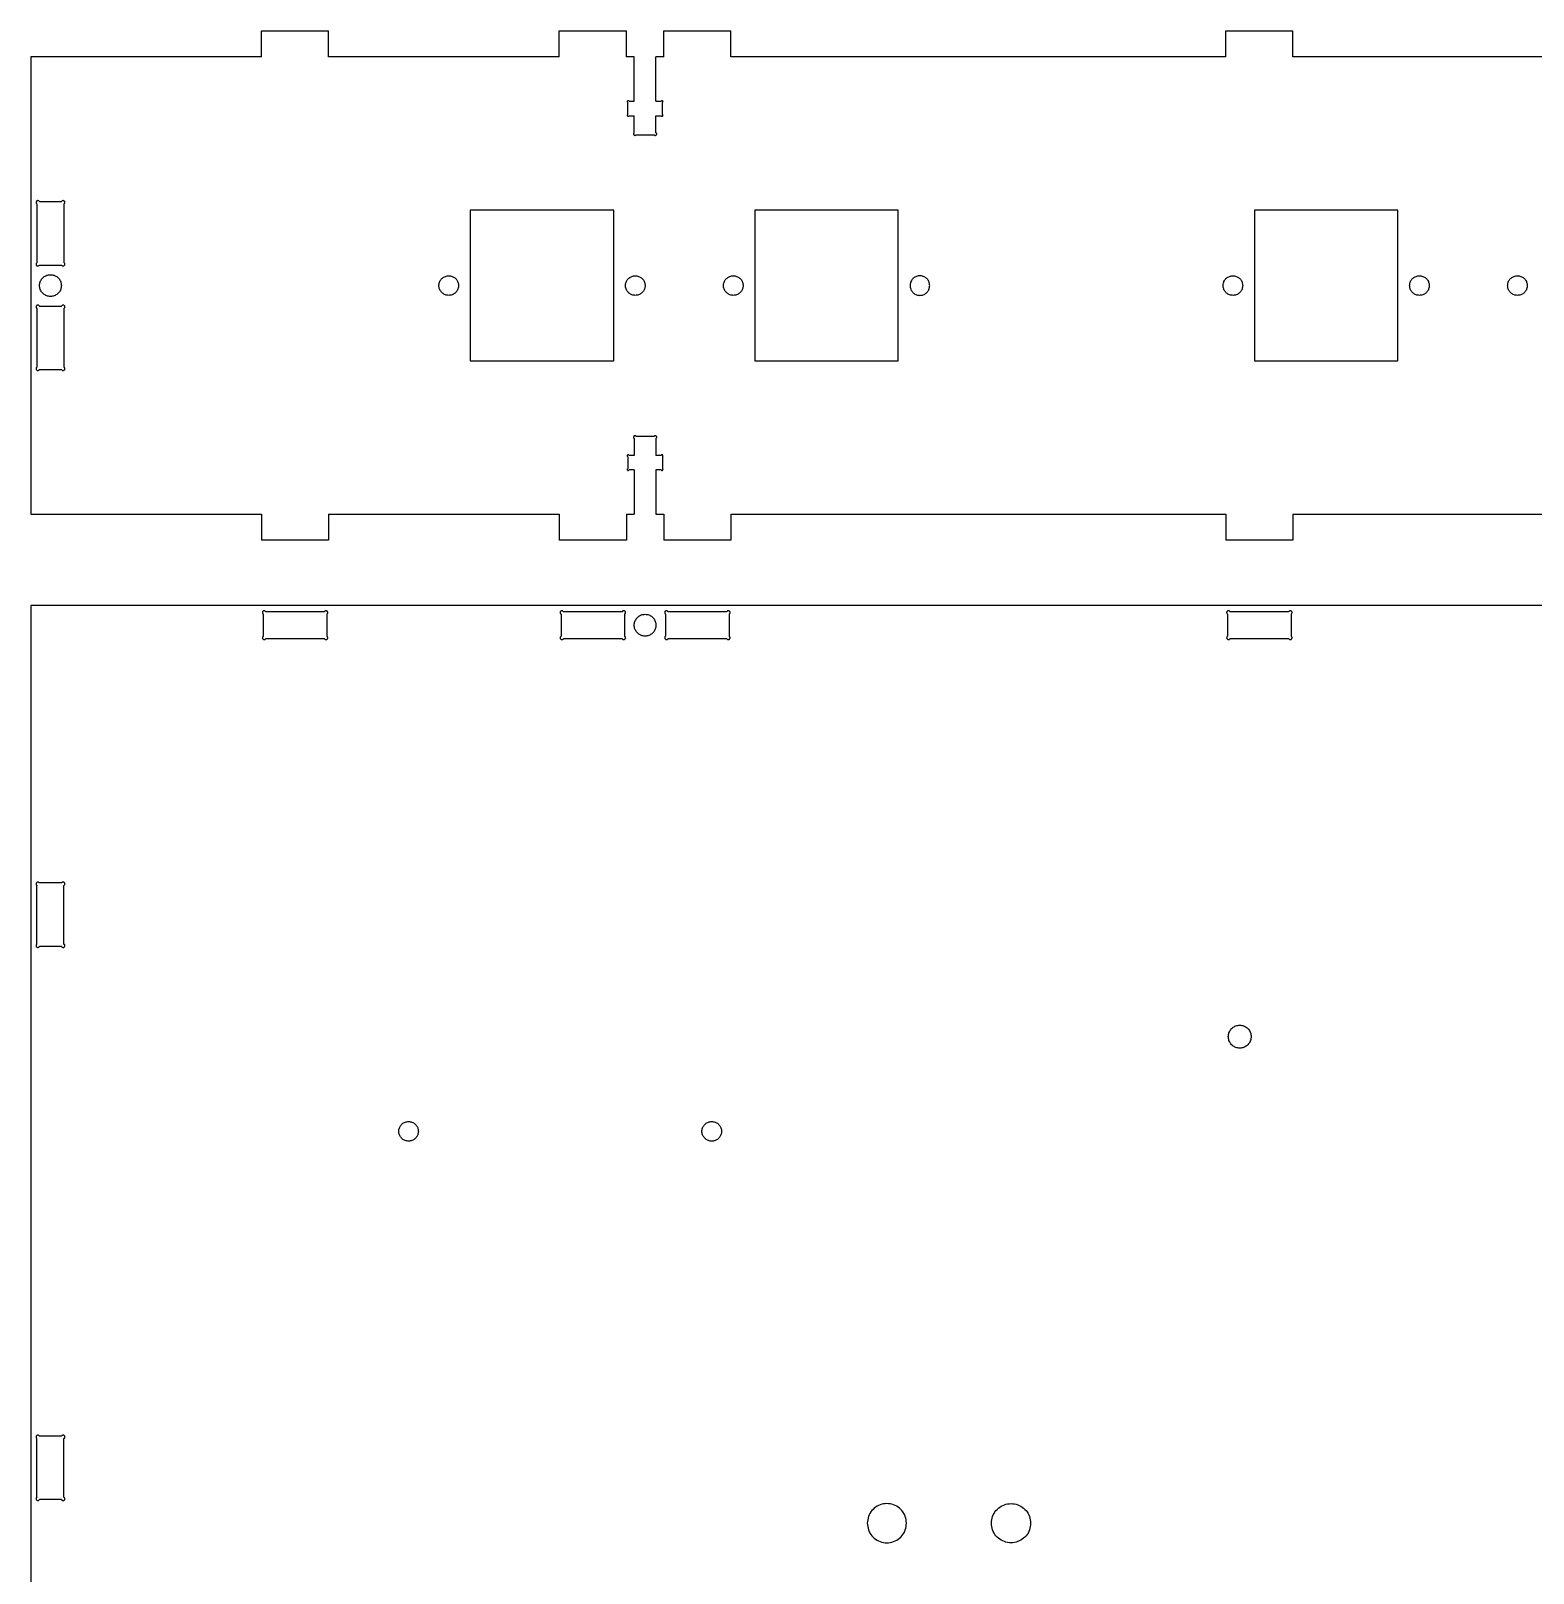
# Model space of a CAD drawing. Extents: x 0 to 1890, y 0 to 1229.
# Drawn here: x 0 to 229.9, y 226.9 to 463 of the extents above; entities that cross this region are included whole.
import ezdxf

# ---------------------------------------------------------------- set-up
doc = ezdxf.new("R2010")
doc.units = 0
doc.layers.get('0').update_dxf_attribs({"linetype": 'CONTINUOUS'})

msp = doc.modelspace()

# ---------------------------------------------------------------- linework, layer by layer
at = {"color": 7}
for points in [[(35.299966, 462.999869), (45.566661, 462.999869)], [(35.299966, 458.99987), (35.299966, 462.999869)], [(80.866627, 458.99987), (45.566661, 458.99987), (45.566661, 462.999869)], [(80.866627, 458.99987), (80.866627, 462.999869)], [(80.866627, 462.999869), (91.133325, 462.999869)], [(91.133325, 458.99987), (91.133325, 462.999869)], [(96.866622, 462.999869), (107.13332, 462.999869)], [(96.866622, 458.99987), (96.866622, 462.999869)], [(182.866598, 458.99987), (107.13332, 458.99987), (107.13332, 462.999869)], [(182.866598, 462.999869), (193.133296, 462.999869)], [(182.866598, 458.99987), (182.866598, 462.999869)], [(268.866571, 458.99987), (193.133296, 458.99987), (193.133296, 462.999869)], [(0, 458.99987), (0, 388.999892)], [(35.299966, 458.99987), (0, 458.99987)], [(92.333324, 458.99987), (91.133325, 458.99987)], [(92.333324, 452.233172), (92.333324, 458.99987)], [(96.866622, 458.99987), (95.666623, 458.99987)], [(95.666623, 452.233172), (95.666623, 458.99987)], [(91.333323, 450.203257), (91.333323, 452.029789)], [(91.536706, 452.233172), (92.333324, 452.233172)], [(95.666623, 452.233172), (96.463241, 452.233172)], [(96.666623, 450.203257), (96.666623, 452.029789)], [(91.536706, 449.999875), (92.333324, 449.999875)], [(92.333324, 447.403432), (92.333324, 449.999875)], [(95.666623, 449.999875), (96.463241, 449.999875)], [(95.666623, 447.403432), (95.666623, 449.999875)], [(92.636883, 447.099875), (95.363064, 447.099875)], [(0.93335, 436.490116), (0.93335, 427.509641)], [(1.309763, 436.866528), (4.690236, 436.866528)], [(5.066648, 436.490116), (5.066648, 427.509641)], [(67.249982, 435.544879), (67.249982, 412.454883)], [(89.199975, 435.544879), (67.249982, 435.544879)], [(89.199975, 412.454883), (89.199975, 435.544879)], [(110.799968, 435.544879), (110.799968, 412.454883)], [(132.749962, 435.544879), (110.799968, 435.544879)], [(132.749962, 412.454883), (132.749962, 435.544879)], [(187.249949, 435.544879), (187.249949, 412.454883)], [(209.19994, 435.544879), (187.249949, 435.544879)], [(209.19994, 412.454883), (209.19994, 435.544879)], [(1.309763, 427.133229), (4.690236, 427.133229)], [(0.93335, 420.490118), (0.93335, 411.509646)], [(1.309763, 420.866533), (4.690236, 420.866533)], [(5.066648, 420.490118), (5.066648, 411.509646)], [(1.309763, 411.133234), (4.690236, 411.133234)], [(67.249982, 412.454883), (89.199975, 412.454883)], [(110.799968, 412.454883), (132.749962, 412.454883)], [(187.249949, 412.454883), (209.19994, 412.454883)], [(92.333324, 400.59633), (92.333324, 397.999887)], [(95.363064, 400.899887), (92.636883, 400.899887)], [(95.666623, 400.59633), (95.666623, 397.999887)], [(91.333323, 397.796505), (91.333323, 395.969973)], [(92.333324, 397.999887), (91.536706, 397.999887)], [(96.463241, 397.999887), (95.666623, 397.999887)], [(96.666623, 397.796505), (96.666623, 395.969973)], [(92.333324, 395.76659), (91.536706, 395.76659)], [(92.333324, 395.76659), (92.333324, 388.999892)], [(96.463241, 395.76659), (95.666623, 395.76659), (95.666623, 388.999892), (96.866622, 388.999892), (96.866622, 384.999893)], [(0, 388.999892), (35.299966, 388.999892), (35.299966, 384.999893)], [(45.566661, 388.999892), (45.566661, 384.999893)], [(45.566661, 388.999892), (80.866627, 388.999892), (80.866627, 384.999893)], [(91.133325, 388.999892), (91.133325, 384.999893), (80.866627, 384.999893)], [(91.133325, 388.999892), (92.333324, 388.999892)], [(107.13332, 388.999892), (107.13332, 384.999893)], [(107.13332, 388.999892), (182.866598, 388.999892), (182.866598, 384.999893)], [(193.133296, 388.999892), (193.133296, 384.999893)], [(193.133296, 388.999892), (268.866571, 388.999892), (268.866571, 384.999893)], [(45.566661, 384.999893), (35.299966, 384.999893)], [(107.13332, 384.999893), (96.866622, 384.999893)], [(193.133296, 384.999893), (182.866598, 384.999893)], [(939.999735, 374.999895), (0, 374.999895)], [(0, 374.999895), (0, -0.000004), (939.999735, -0.000004)], [(35.566665, 373.690131), (35.566665, 370.309659)], [(44.923549, 374.066546), (35.943077, 374.066546)], [(45.299961, 373.690131), (45.299961, 370.309659)], [(81.133327, 373.690131), (81.133327, 370.309659)], [(90.49021, 374.066546), (81.509739, 374.066546)], [(90.866625, 373.690131), (90.866625, 370.309659)], [(97.133322, 373.690131), (97.133322, 370.309659)], [(106.490208, 374.066546), (97.509737, 374.066546)], [(106.86662, 373.690131), (106.86662, 370.309659)], [(183.133298, 373.690131), (183.133298, 370.309659)], [(192.490184, 374.066546), (183.509712, 374.066546)], [(192.866596, 373.690131), (192.866596, 370.309659)], [(44.923549, 369.933247), (35.943077, 369.933247)], [(90.49021, 369.933247), (81.509739, 369.933247)], [(106.490208, 369.933247), (97.509737, 369.933247)], [(192.490184, 369.933247), (183.509712, 369.933247)], [(0.93335, 323.16801), (0.93335, 332.148482)], [(4.690236, 332.524894), (1.309763, 332.524894)], [(5.066648, 323.16801), (5.066648, 332.148482)], [(4.690236, 322.791597), (1.309763, 322.791597)], [(0.93335, 238.48471), (0.93335, 247.465181)], [(4.690236, 247.841593), (1.309763, 247.841593)], [(5.066648, 238.48471), (5.066648, 247.465181)], [(4.690236, 238.108295), (1.309763, 238.108295)]]:
    msp.add_lwpolyline(points, dxfattribs=at)
for points in [[(4.666649, 423.999881)], [(65.449982, 423.999881)], [(93.999973, 423.999881)], [(108.999968, 423.999881)], [(137.549962, 423.999881)], [(185.449949, 423.999881)], [(213.999941, 423.999881)], [(228.999935, 423.999881)], [(95.666623, 371.999896)], [(186.749947, 308.999913)], [(59.299982, 294.499917)], [(105.69997, 294.499917)], [(133.999962, 234.499935)], [(152.999958, 234.499935)]]:
    msp.add_lwpolyline(points, close=True, dxfattribs=at)
for points, knots in [([(91.407767, 452.307617), (91.385953, 452.304808), (91.342796, 452.29925), (91.290084, 452.257199), (91.259198, 452.198538), (91.256616, 452.132293), (91.281241, 452.069521), (91.315837, 452.043129), (91.333323, 452.029789)], [0, 0, 0, 0, 0.06492, 0.12844, 0.19336, 0.25828, 0.3218, 0.38672, 0.38672, 0.38672, 0.38672]), ([(91.536706, 452.233172), (91.526461, 452.247288), (91.506118, 452.27532), (91.459562, 452.302199), (91.425114, 452.305803), (91.407767, 452.307617)], [0, 0, 0, 0, 0.051956, 0.103169, 0.155126, 0.155126, 0.155126, 0.155126]), ([(96.59218, 452.307617), (96.574832, 452.305803), (96.540385, 452.302199), (96.493829, 452.27532), (96.473486, 452.247288), (96.463241, 452.233172)], [0, 0, 0, 0, 0.051956, 0.103169, 0.155126, 0.155126, 0.155126, 0.155126]), ([(96.666623, 452.029789), (96.68411, 452.043129), (96.718706, 452.069521), (96.743331, 452.132293), (96.740749, 452.198538), (96.709863, 452.257199), (96.657151, 452.29925), (96.613994, 452.304808), (96.59218, 452.307617)], [0, 0, 0, 0, 0.06492, 0.12844, 0.19336, 0.25828, 0.3218, 0.38672, 0.38672, 0.38672, 0.38672]), ([(91.333323, 450.203257), (91.316927, 450.190976), (91.284445, 450.166648), (91.259009, 450.10937), (91.256937, 450.047801), (91.279932, 449.990183), (91.323632, 449.946483), (91.38125, 449.923488), (91.442819, 449.92556), (91.500097, 449.950996), (91.524425, 449.983478), (91.536706, 449.999875)], [0, 0, 0, 0, 0.060601, 0.120048, 0.180649, 0.24125, 0.300698, 0.361299, 0.4219, 0.481347, 0.541948, 0.541948, 0.541948, 0.541948]), ([(96.463241, 449.999875), (96.475522, 449.983478), (96.49985, 449.950996), (96.557128, 449.92556), (96.618697, 449.923488), (96.676315, 449.946483), (96.720015, 449.990183), (96.74301, 450.047801), (96.740938, 450.10937), (96.715502, 450.166648), (96.68302, 450.190976), (96.666623, 450.203257)], [0, 0, 0, 0, 0.060601, 0.120048, 0.180649, 0.24125, 0.300698, 0.361299, 0.4219, 0.481347, 0.541948, 0.541948, 0.541948, 0.541948]), ([(92.333324, 447.403432), (92.308851, 447.385102), (92.26037, 447.348791), (92.222407, 447.263301), (92.219314, 447.171406), (92.253636, 447.085408), (92.31886, 447.020185), (92.404858, 446.985863), (92.496753, 446.988957), (92.582243, 447.026921), (92.618553, 447.075402), (92.636883, 447.099875)], [0, 0, 0, 0, 0.09045, 0.179178, 0.269628, 0.360077, 0.448806, 0.539255, 0.629705, 0.718433, 0.808883, 0.808883, 0.808883, 0.808883]), ([(95.363064, 447.099875), (95.381394, 447.075402), (95.417704, 447.026921), (95.503194, 446.988957), (95.595089, 446.985863), (95.681087, 447.020185), (95.746311, 447.085408), (95.780633, 447.171406), (95.77754, 447.263301), (95.739577, 447.348791), (95.691096, 447.385102), (95.666623, 447.403432)], [0, 0, 0, 0, 0.09045, 0.179178, 0.269628, 0.360077, 0.448806, 0.539255, 0.629705, 0.718433, 0.808883, 0.808883, 0.808883, 0.808883]), ([(1.309763, 436.866528), (1.287034, 436.896875), (1.242008, 436.95699), (1.136001, 437.004065), (1.022051, 437.007901), (0.915414, 436.965342), (0.834536, 436.884465), (0.791978, 436.777828), (0.795813, 436.663878), (0.842887, 436.557871), (0.903003, 436.512845), (0.93335, 436.490116)], [0, 0, 0, 0, 0.112157, 0.22218, 0.334338, 0.446495, 0.556518, 0.668676, 0.780833, 0.890856, 1.003013, 1.003013, 1.003013, 1.003013]), ([(5.204425, 436.728751), (5.199225, 436.769122), (5.188937, 436.848993), (5.111112, 436.946547), (5.002547, 437.003709), (4.879945, 437.008488), (4.76377, 436.962916), (4.714925, 436.89889), (4.690236, 436.866528)], [0, 0, 0, 0, 0.120149, 0.237707, 0.357856, 0.478005, 0.595563, 0.715711, 0.715711, 0.715711, 0.715711]), ([(5.066648, 436.490116), (5.092774, 436.509077), (5.144652, 436.546729), (5.194399, 436.632892), (5.201067, 436.696645), (5.204425, 436.728751)], [0, 0, 0, 0, 0.096158, 0.19094, 0.287098, 0.287098, 0.287098, 0.287098]), ([(0.93335, 427.509641), (0.903003, 427.486912), (0.842887, 427.441887), (0.795813, 427.335879), (0.791978, 427.221929), (0.834536, 427.115292), (0.915414, 427.034415), (1.022051, 426.991857), (1.136001, 426.995692), (1.242008, 427.042767), (1.287034, 427.102883), (1.309763, 427.133229)], [0, 0, 0, 0, 0.112157, 0.22218, 0.334338, 0.446495, 0.556518, 0.668676, 0.780833, 0.890856, 1.003013, 1.003013, 1.003013, 1.003013]), ([(5.204425, 427.271006), (5.201067, 427.303112), (5.194399, 427.366866), (5.144652, 427.453029), (5.092774, 427.49068), (5.066648, 427.509641)], [0, 0, 0, 0, 0.096158, 0.19094, 0.287098, 0.287098, 0.287098, 0.287098]), ([(4.666649, 423.999881), (4.646803, 424.194795), (4.607396, 424.581831), (4.300674, 425.093372), (3.851455, 425.473707), (3.295114, 425.675431), (2.704757, 425.675431), (2.149193, 425.473707), (1.696874, 425.093372), (1.40167, 424.581831), (1.298943, 423.999881), (1.40167, 423.417931), (1.696874, 422.90639), (2.149193, 422.526056), (2.704757, 422.324331), (3.295114, 422.324331), (3.851455, 422.526056), (4.300674, 422.90639), (4.607396, 423.417931), (4.646803, 423.804968), (4.666649, 423.999881)], [0, 0, 0, 0, 0.581748, 1.155167, 1.736915, 2.318663, 2.892082, 3.47383, 4.055579, 4.628997, 5.210745, 5.792494, 6.365912, 6.947661, 7.529409, 8.102827, 8.684576, 9.266324, 9.839743, 10.421491, 10.421491, 10.421491, 10.421491]), ([(4.690236, 427.133229), (4.714925, 427.100867), (4.76377, 427.036841), (4.879945, 426.99127), (5.002547, 426.996048), (5.111112, 427.05321), (5.188937, 427.150764), (5.199225, 427.230635), (5.204425, 427.271006)], [0, 0, 0, 0, 0.120149, 0.237707, 0.357856, 0.478005, 0.595563, 0.715711, 0.715711, 0.715711, 0.715711]), ([(65.449982, 423.999881), (65.432171, 424.175348), (65.396803, 424.523768), (65.120791, 424.98432), (64.716453, 425.326758), (64.215646, 425.508387), (63.684205, 425.508387), (63.184095, 425.326758), (62.776975, 424.98432), (62.5113, 424.523768), (62.419104, 423.999881), (62.5113, 423.475994), (62.776975, 423.015442), (63.184095, 422.673004), (63.684205, 422.491375), (64.215646, 422.491375), (64.716453, 422.673004), (65.120791, 423.015442), (65.396803, 423.475994), (65.432171, 423.824414), (65.449982, 423.999881)], [0, 0, 0, 0, 0.523688, 1.039875, 1.563563, 2.087251, 2.603438, 3.127126, 3.650815, 4.167001, 4.69069, 5.214378, 5.730565, 6.254253, 6.777941, 7.294128, 7.817816, 8.341504, 8.857691, 9.381379, 9.381379, 9.381379, 9.381379]), ([(93.999973, 423.999881), (93.982162, 424.175348), (93.946795, 424.523768), (93.670782, 424.98432), (93.266444, 425.326758), (92.765637, 425.508387), (92.234197, 425.508387), (91.734087, 425.326758), (91.326967, 424.98432), (91.061291, 424.523768), (90.969096, 423.999881), (91.061291, 423.475994), (91.326967, 423.015442), (91.734087, 422.673004), (92.234197, 422.491375), (92.765637, 422.491375), (93.266444, 422.673004), (93.670782, 423.015442), (93.946795, 423.475994), (93.982162, 423.824414), (93.999973, 423.999881)], [0, 0, 0, 0, 0.523688, 1.039875, 1.563563, 2.087251, 2.603438, 3.127126, 3.650815, 4.167001, 4.69069, 5.214378, 5.730565, 6.254253, 6.777941, 7.294128, 7.817816, 8.341504, 8.857691, 9.381379, 9.381379, 9.381379, 9.381379]), ([(108.999968, 423.999881), (108.982157, 424.175348), (108.94679, 424.523768), (108.670777, 424.98432), (108.266439, 425.326758), (107.765632, 425.508387), (107.234192, 425.508387), (106.734082, 425.326758), (106.326962, 424.98432), (106.061286, 424.523768), (105.969091, 423.999881), (106.061286, 423.475994), (106.326962, 423.015442), (106.734082, 422.673004), (107.234192, 422.491375), (107.765632, 422.491375), (108.266439, 422.673004), (108.670777, 423.015442), (108.94679, 423.475994), (108.982157, 423.824414), (108.999968, 423.999881)], [0, 0, 0, 0, 0.523688, 1.039875, 1.563563, 2.087251, 2.603438, 3.127126, 3.650815, 4.167001, 4.69069, 5.214378, 5.730565, 6.254253, 6.777941, 7.294128, 7.817816, 8.341504, 8.857691, 9.381379, 9.381379, 9.381379, 9.381379]), ([(137.549963, 423.999881), (137.53204, 424.175253), (137.496452, 424.523487), (137.220352, 424.983683), (136.816095, 425.325828), (136.315499, 425.507289), (135.78431, 425.507289), (135.284415, 425.325828), (134.877358, 424.983683), (134.61166, 424.523487), (134.518891, 423.999881), (134.61166, 423.476275), (134.877359, 423.016079), (135.284415, 422.673935), (135.78431, 422.492473), (136.3155, 422.492473), (136.816096, 422.673935), (137.220353, 423.016079), (137.496453, 423.476275), (137.53204, 423.824509), (137.549962, 423.999881)], [0, 0, 0, 0, 0.523446, 1.039401, 1.562847, 2.086293, 2.602248, 3.125694, 3.64914, 4.165095, 4.688541, 5.211987, 5.727941, 6.251388, 6.774834, 7.290788, 7.814234, 8.33768, 8.853635, 9.377081, 9.377081, 9.377081, 9.377081]), ([(185.449949, 423.999881), (185.432027, 424.175253), (185.396439, 424.523487), (185.120339, 424.983683), (184.716082, 425.325828), (184.215486, 425.507289), (183.684297, 425.507289), (183.184401, 425.325828), (182.777345, 424.983683), (182.511646, 424.523487), (182.418878, 423.999881), (182.511647, 423.476275), (182.777345, 423.016079), (183.184402, 422.673935), (183.684297, 422.492473), (184.215486, 422.492473), (184.716082, 422.673935), (185.120339, 423.016079), (185.396439, 423.476275), (185.432027, 423.824509), (185.449949, 423.999881)], [0, 0, 0, 0, 0.523446, 1.039401, 1.562847, 2.086293, 2.602248, 3.125694, 3.64914, 4.165095, 4.688541, 5.211987, 5.727941, 6.251388, 6.774834, 7.290788, 7.814234, 8.33768, 8.853635, 9.377081, 9.377081, 9.377081, 9.377081]), ([(213.999941, 423.999881), (213.982129, 424.175348), (213.946762, 424.523768), (213.670749, 424.98432), (213.266411, 425.326758), (212.765605, 425.508387), (212.234164, 425.508387), (211.734054, 425.326758), (211.326934, 424.98432), (211.061258, 424.523768), (210.969063, 423.999881), (211.061258, 423.475994), (211.326934, 423.015442), (211.734054, 422.673004), (212.234164, 422.491375), (212.765605, 422.491375), (213.266411, 422.673004), (213.670749, 423.015442), (213.946762, 423.475994), (213.982129, 423.824414), (213.999941, 423.999881)], [0, 0, 0, 0, 0.523688, 1.039875, 1.563563, 2.087251, 2.603438, 3.127126, 3.650815, 4.167001, 4.69069, 5.214378, 5.730565, 6.254253, 6.777941, 7.294128, 7.817816, 8.341504, 8.857691, 9.381379, 9.381379, 9.381379, 9.381379]), ([(228.999935, 423.999881), (228.982124, 424.175348), (228.946757, 424.523768), (228.670744, 424.98432), (228.266406, 425.326758), (227.765599, 425.508387), (227.234159, 425.508387), (226.734049, 425.326758), (226.326929, 424.98432), (226.061253, 424.523768), (225.969058, 423.999881), (226.061253, 423.475994), (226.326929, 423.015442), (226.734049, 422.673004), (227.234159, 422.491375), (227.765599, 422.491375), (228.266406, 422.673004), (228.670744, 423.015442), (228.946757, 423.475994), (228.982124, 423.824414), (228.999935, 423.999881)], [0, 0, 0, 0, 0.523688, 1.039875, 1.563563, 2.087251, 2.603438, 3.127126, 3.650815, 4.167001, 4.69069, 5.214378, 5.730565, 6.254253, 6.777941, 7.294128, 7.817816, 8.341504, 8.857691, 9.381379, 9.381379, 9.381379, 9.381379]), ([(1.309763, 420.866533), (1.287033, 420.896879), (1.242007, 420.956993), (1.136, 421.004066), (1.022051, 421.007901), (0.915415, 420.965342), (0.834539, 420.884465), (0.79198, 420.777829), (0.795815, 420.66388), (0.842889, 420.557873), (0.903004, 420.512847), (0.93335, 420.490118)], [0, 0, 0, 0, 0.112157, 0.222179, 0.334335, 0.446492, 0.556514, 0.668671, 0.780828, 0.89085, 1.003006, 1.003006, 1.003006, 1.003006]), ([(5.204425, 420.728756), (5.199225, 420.769127), (5.188937, 420.848998), (5.111112, 420.946552), (5.002547, 421.003714), (4.879945, 421.008493), (4.76377, 420.962921), (4.714925, 420.898895), (4.690236, 420.866533)], [0, 0, 0, 0, 0.120149, 0.237707, 0.357856, 0.478005, 0.595563, 0.715711, 0.715711, 0.715711, 0.715711]), ([(5.066648, 420.490118), (5.092775, 420.50908), (5.144653, 420.546731), (5.1944, 420.632895), (5.201067, 420.696649), (5.204425, 420.728756)], [0, 0, 0, 0, 0.096159, 0.190942, 0.287101, 0.287101, 0.287101, 0.287101]), ([(0.93335, 411.509646), (0.903003, 411.486917), (0.842887, 411.441892), (0.795813, 411.335884), (0.791978, 411.221934), (0.834536, 411.115297), (0.915414, 411.03442), (1.022051, 410.991861), (1.136001, 410.995697), (1.242008, 411.042772), (1.287034, 411.102888), (1.309763, 411.133234)], [0, 0, 0, 0, 0.112157, 0.22218, 0.334338, 0.446495, 0.556518, 0.668676, 0.780833, 0.890856, 1.003013, 1.003013, 1.003013, 1.003013]), ([(4.690236, 411.133234), (4.714925, 411.100872), (4.76377, 411.036846), (4.879945, 410.991274), (5.002547, 410.996053), (5.111112, 411.053215), (5.188937, 411.150769), (5.199225, 411.23064), (5.204425, 411.271011)], [0, 0, 0, 0, 0.120149, 0.237707, 0.357856, 0.478005, 0.595563, 0.715711, 0.715711, 0.715711, 0.715711]), ([(5.204425, 411.271011), (5.201067, 411.303117), (5.194399, 411.36687), (5.144652, 411.453033), (5.092774, 411.490685), (5.066648, 411.509646)], [0, 0, 0, 0, 0.096158, 0.19094, 0.287098, 0.287098, 0.287098, 0.287098]), ([(92.636883, 400.899887), (92.618553, 400.92436), (92.582243, 400.972841), (92.496753, 401.010805), (92.404858, 401.013899), (92.31886, 400.979577), (92.253636, 400.914354), (92.219314, 400.828357), (92.222407, 400.736461), (92.26037, 400.650971), (92.308851, 400.61466), (92.333324, 400.59633)], [0, 0, 0, 0, 0.09045, 0.179178, 0.269628, 0.360077, 0.448806, 0.539255, 0.629705, 0.718433, 0.808883, 0.808883, 0.808883, 0.808883]), ([(95.666623, 400.59633), (95.691096, 400.61466), (95.739577, 400.650971), (95.77754, 400.736461), (95.780633, 400.828357), (95.746311, 400.914354), (95.681087, 400.979577), (95.595089, 401.013899), (95.503194, 401.010805), (95.417704, 400.972841), (95.381394, 400.92436), (95.363064, 400.899887)], [0, 0, 0, 0, 0.09045, 0.179178, 0.269628, 0.360077, 0.448806, 0.539255, 0.629705, 0.718433, 0.808883, 0.808883, 0.808883, 0.808883]), ([(91.536706, 397.999887), (91.524425, 398.016284), (91.500097, 398.048766), (91.442819, 398.074202), (91.38125, 398.076274), (91.323632, 398.053279), (91.279932, 398.009579), (91.256937, 397.951961), (91.259009, 397.890392), (91.284445, 397.833114), (91.316927, 397.808786), (91.333323, 397.796505)], [0, 0, 0, 0, 0.060601, 0.120048, 0.180649, 0.24125, 0.300698, 0.361299, 0.4219, 0.481347, 0.541948, 0.541948, 0.541948, 0.541948]), ([(96.666623, 397.796505), (96.68302, 397.808786), (96.715502, 397.833114), (96.740938, 397.890392), (96.74301, 397.951961), (96.720015, 398.009579), (96.676315, 398.053279), (96.618697, 398.076274), (96.557128, 398.074202), (96.49985, 398.048766), (96.475522, 398.016284), (96.463241, 397.999887)], [0, 0, 0, 0, 0.060601, 0.120048, 0.180649, 0.24125, 0.300698, 0.361299, 0.4219, 0.481347, 0.541948, 0.541948, 0.541948, 0.541948]), ([(91.333323, 395.969973), (91.315837, 395.956633), (91.281241, 395.930242), (91.256616, 395.867469), (91.259198, 395.801224), (91.290084, 395.742563), (91.342796, 395.700512), (91.385953, 395.694954), (91.407767, 395.692145)], [0, 0, 0, 0, 0.06492, 0.12844, 0.19336, 0.25828, 0.3218, 0.38672, 0.38672, 0.38672, 0.38672]), ([(91.407767, 395.692145), (91.425114, 395.693959), (91.459562, 395.697563), (91.506118, 395.724442), (91.526461, 395.752474), (91.536706, 395.76659)], [0, 0, 0, 0, 0.051956, 0.103169, 0.155126, 0.155126, 0.155126, 0.155126]), ([(96.463241, 395.76659), (96.473486, 395.752474), (96.493829, 395.724442), (96.540385, 395.697563), (96.574832, 395.693959), (96.59218, 395.692145)], [0, 0, 0, 0, 0.051956, 0.103169, 0.155126, 0.155126, 0.155126, 0.155126]), ([(96.59218, 395.692145), (96.613994, 395.694954), (96.657151, 395.700512), (96.709863, 395.742563), (96.740749, 395.801224), (96.743331, 395.867469), (96.718706, 395.930242), (96.68411, 395.956633), (96.666623, 395.969973)], [0, 0, 0, 0, 0.06492, 0.12844, 0.19336, 0.25828, 0.3218, 0.38672, 0.38672, 0.38672, 0.38672]), ([(35.943077, 374.066546), (35.920348, 374.096892), (35.875322, 374.157007), (35.769315, 374.20408), (35.655365, 374.207915), (35.548729, 374.165356), (35.467853, 374.084479), (35.425294, 373.977842), (35.42913, 373.863893), (35.476204, 373.757886), (35.536319, 373.71286), (35.566665, 373.690131)], [0, 0, 0, 0, 0.112157, 0.222179, 0.334336, 0.446493, 0.556515, 0.668672, 0.780829, 0.890852, 1.003008, 1.003008, 1.003008, 1.003008]), ([(45.299961, 373.690131), (45.330308, 373.71286), (45.390423, 373.757886), (45.437497, 373.863893), (45.441332, 373.977842), (45.398774, 374.084479), (45.317897, 374.165356), (45.211261, 374.207915), (45.097312, 374.20408), (44.991305, 374.157007), (44.946279, 374.096892), (44.923549, 374.066546)], [0, 0, 0, 0, 0.112157, 0.222179, 0.334336, 0.446493, 0.556515, 0.668672, 0.780829, 0.890852, 1.003008, 1.003008, 1.003008, 1.003008]), ([(81.509739, 374.066546), (81.487009, 374.096892), (81.441983, 374.157007), (81.335976, 374.20408), (81.222027, 374.207915), (81.11539, 374.165356), (81.034514, 374.084479), (80.991956, 373.977842), (80.995791, 373.863893), (81.042865, 373.757886), (81.10298, 373.71286), (81.133327, 373.690131)], [0, 0, 0, 0, 0.112157, 0.222179, 0.334336, 0.446493, 0.556515, 0.668672, 0.780829, 0.890852, 1.003008, 1.003008, 1.003008, 1.003008]), ([(90.866625, 373.690131), (90.896971, 373.71286), (90.957085, 373.757887), (91.004157, 373.863893), (91.007992, 373.977842), (90.965433, 374.084477), (90.884557, 374.165353), (90.777921, 374.207912), (90.663973, 374.204078), (90.557966, 374.157005), (90.51294, 374.096891), (90.49021, 374.066546)], [0, 0, 0, 0, 0.112156, 0.222178, 0.334334, 0.44649, 0.556511, 0.668668, 0.780824, 0.890845, 1.003001, 1.003001, 1.003001, 1.003001]), ([(95.666623, 371.999896), (95.64671, 372.194752), (95.607169, 372.581675), (95.300394, 373.092999), (94.851224, 373.473156), (94.295012, 373.674778), (93.704808, 373.674778), (93.149374, 373.473156), (92.697094, 373.092999), (92.401876, 372.581675), (92.298801, 371.999896), (92.401876, 371.418118), (92.697094, 370.906793), (93.149374, 370.526637), (93.704808, 370.325015), (94.295012, 370.325015), (94.851224, 370.526637), (95.300394, 370.906793), (95.607169, 371.418118), (95.64671, 371.805041), (95.666623, 371.999896)], [0, 0, 0, 0, 0.581601, 1.154878, 1.736479, 2.31808, 2.891357, 3.472958, 4.054559, 4.627836, 5.209437, 5.791038, 6.364316, 6.945917, 7.527518, 8.100795, 8.682396, 9.263997, 9.837274, 10.418875, 10.418875, 10.418875, 10.418875]), ([(97.509737, 374.066546), (97.487007, 374.096891), (97.441981, 374.157005), (97.335974, 374.204078), (97.222026, 374.207912), (97.11539, 374.165353), (97.034514, 374.084477), (96.991955, 373.977842), (96.99579, 373.863893), (97.042862, 373.757887), (97.102976, 373.71286), (97.133322, 373.690131)], [0, 0, 0, 0, 0.112156, 0.222178, 0.334334, 0.44649, 0.556511, 0.668668, 0.780824, 0.890845, 1.003001, 1.003001, 1.003001, 1.003001]), ([(106.86662, 373.690131), (106.896967, 373.71286), (106.957082, 373.757886), (107.004156, 373.863893), (107.007991, 373.977842), (106.965433, 374.084479), (106.884556, 374.165356), (106.77792, 374.207915), (106.663971, 374.20408), (106.557964, 374.157007), (106.512938, 374.096892), (106.490208, 374.066546)], [0, 0, 0, 0, 0.112157, 0.222179, 0.334336, 0.446493, 0.556515, 0.668672, 0.780829, 0.890852, 1.003008, 1.003008, 1.003008, 1.003008]), ([(183.509712, 374.066546), (183.486983, 374.096891), (183.441957, 374.157005), (183.33595, 374.204078), (183.222001, 374.207912), (183.115366, 374.165353), (183.03449, 374.084477), (182.991931, 373.977842), (182.995765, 373.863893), (183.042838, 373.757887), (183.102952, 373.71286), (183.133298, 373.690131)], [0, 0, 0, 0, 0.112156, 0.222178, 0.334334, 0.44649, 0.556511, 0.668668, 0.780824, 0.890845, 1.003001, 1.003001, 1.003001, 1.003001]), ([(192.866596, 373.690131), (192.896943, 373.71286), (192.957058, 373.757886), (193.004132, 373.863893), (193.007967, 373.977842), (192.965409, 374.084479), (192.884532, 374.165356), (192.777896, 374.207915), (192.663947, 374.20408), (192.557939, 374.157007), (192.512913, 374.096892), (192.490184, 374.066546)], [0, 0, 0, 0, 0.112157, 0.222179, 0.334336, 0.446493, 0.556515, 0.668672, 0.780829, 0.890852, 1.003008, 1.003008, 1.003008, 1.003008]), ([(35.566665, 370.309659), (35.534304, 370.284974), (35.470278, 370.236136), (35.424708, 370.119905), (35.429481, 369.997523), (35.486665, 369.888141), (35.584137, 369.813324), (35.696605, 369.788226), (35.800261, 369.807017), (35.886475, 369.854859), (35.92412, 369.906993), (35.943077, 369.933247)], [0, 0, 0, 0, 0.120148, 0.237706, 0.357854, 0.478003, 0.59556, 0.715709, 0.811866, 0.906648, 1.002806, 1.002806, 1.002806, 1.002806]), ([(44.923549, 369.933247), (44.942507, 369.906993), (44.980152, 369.854859), (45.066366, 369.807017), (45.170022, 369.788226), (45.28249, 369.813324), (45.379962, 369.888141), (45.437146, 369.997523), (45.441919, 370.119905), (45.396349, 370.236136), (45.332323, 370.284974), (45.299961, 370.309659)], [0, 0, 0, 0, 0.096158, 0.19094, 0.287098, 0.407246, 0.524804, 0.644952, 0.7651, 0.882658, 1.002806, 1.002806, 1.002806, 1.002806]), ([(81.133327, 370.309659), (81.100965, 370.284974), (81.036939, 370.236136), (80.991369, 370.119905), (80.996142, 369.997523), (81.053326, 369.888141), (81.150798, 369.813324), (81.263266, 369.788226), (81.366922, 369.807017), (81.453136, 369.854859), (81.490781, 369.906993), (81.509739, 369.933247)], [0, 0, 0, 0, 0.120148, 0.237706, 0.357854, 0.478003, 0.59556, 0.715709, 0.811866, 0.906648, 1.002806, 1.002806, 1.002806, 1.002806]), ([(90.49021, 369.933247), (90.509172, 369.907121), (90.546824, 369.855243), (90.632988, 369.805496), (90.696742, 369.798829), (90.728849, 369.795471)], [0, 0, 0, 0, 0.096159, 0.190942, 0.2871, 0.2871, 0.2871, 0.2871]), ([(90.728849, 369.795471), (90.769219, 369.800671), (90.84909, 369.81096), (90.946643, 369.888784), (91.003805, 369.997349), (91.008584, 370.11995), (90.963013, 370.236125), (90.898987, 370.28497), (90.866625, 370.309659)], [0, 0, 0, 0, 0.120148, 0.237706, 0.357854, 0.478003, 0.59556, 0.715709, 0.715709, 0.715709, 0.715709]), ([(97.133322, 370.309659), (97.10096, 370.284974), (97.036934, 370.236136), (96.991365, 370.119905), (96.996137, 369.997523), (97.053321, 369.888141), (97.150793, 369.813324), (97.263262, 369.788226), (97.366918, 369.807016), (97.453134, 369.854859), (97.490778, 369.906992), (97.509737, 369.933247)], [0, 0, 0, 0, 0.120148, 0.237706, 0.357854, 0.478003, 0.59556, 0.715709, 0.811867, 0.90665, 1.002809, 1.002809, 1.002809, 1.002809]), ([(106.490208, 369.933247), (106.50917, 369.907121), (106.546821, 369.855243), (106.632984, 369.805497), (106.696737, 369.798829), (106.728844, 369.795471)], [0, 0, 0, 0, 0.096158, 0.19094, 0.287098, 0.287098, 0.287098, 0.287098]), ([(106.728844, 369.795471), (106.769214, 369.800671), (106.849085, 369.81096), (106.946638, 369.888784), (107.0038, 369.997349), (107.008579, 370.11995), (106.963008, 370.236125), (106.898982, 370.28497), (106.86662, 370.309659)], [0, 0, 0, 0, 0.120148, 0.237706, 0.357854, 0.478003, 0.59556, 0.715709, 0.715709, 0.715709, 0.715709]), ([(183.133298, 370.309659), (183.100936, 370.284974), (183.03691, 370.236136), (182.99134, 370.119905), (182.996113, 369.997523), (183.053297, 369.888141), (183.150769, 369.813324), (183.263237, 369.788226), (183.366894, 369.807016), (183.453109, 369.854859), (183.490754, 369.906992), (183.509712, 369.933247)], [0, 0, 0, 0, 0.120148, 0.237706, 0.357854, 0.478003, 0.59556, 0.715709, 0.811867, 0.90665, 1.002809, 1.002809, 1.002809, 1.002809]), ([(192.490184, 369.933247), (192.509142, 369.906993), (192.546787, 369.854859), (192.633001, 369.807017), (192.736657, 369.788226), (192.849125, 369.813324), (192.946597, 369.888141), (193.003781, 369.997523), (193.008554, 370.119905), (192.962984, 370.236136), (192.898958, 370.284974), (192.866596, 370.309659)], [0, 0, 0, 0, 0.096158, 0.19094, 0.287098, 0.407246, 0.524804, 0.644952, 0.7651, 0.882658, 1.002806, 1.002806, 1.002806, 1.002806]), ([(1.309763, 332.524894), (1.285078, 332.557257), (1.23624, 332.621283), (1.120008, 332.666854), (0.997626, 332.662081), (0.888243, 332.604896), (0.813426, 332.507424), (0.788328, 332.394955), (0.807119, 332.291299), (0.854962, 332.205085), (0.907095, 332.16744), (0.93335, 332.148482)], [0, 0, 0, 0, 0.120149, 0.237707, 0.357856, 0.478005, 0.595563, 0.715712, 0.81187, 0.906652, 1.00281, 1.00281, 1.00281, 1.00281]), ([(5.066648, 332.148482), (5.096995, 332.171211), (5.157111, 332.216237), (5.204186, 332.322244), (5.208021, 332.436195), (5.165462, 332.542831), (5.084585, 332.623709), (4.977948, 332.666267), (4.863998, 332.662432), (4.75799, 332.615357), (4.712965, 332.555241), (4.690236, 332.524894)], [0, 0, 0, 0, 0.112158, 0.22218, 0.334338, 0.446496, 0.556518, 0.668676, 0.780834, 0.890857, 1.003014, 1.003014, 1.003014, 1.003014]), ([(0.93335, 323.16801), (0.907095, 323.149052), (0.854962, 323.111407), (0.807119, 323.025192), (0.788329, 322.921536), (0.813426, 322.809068), (0.888243, 322.711595), (0.997626, 322.654411), (1.120008, 322.649638), (1.23624, 322.695208), (1.285078, 322.759235), (1.309763, 322.791597)], [0, 0, 0, 0, 0.096158, 0.19094, 0.287098, 0.407247, 0.524806, 0.644955, 0.765104, 0.882662, 1.002811, 1.002811, 1.002811, 1.002811]), ([(4.690236, 322.791597), (4.712965, 322.76125), (4.757991, 322.701135), (4.863998, 322.65406), (4.977948, 322.650225), (5.084585, 322.692784), (5.165462, 322.773661), (5.208021, 322.880298), (5.204185, 322.994248), (5.157111, 323.100255), (5.096995, 323.14528), (5.066648, 323.16801)], [0, 0, 0, 0, 0.112157, 0.22218, 0.334338, 0.446495, 0.556518, 0.668675, 0.780833, 0.890855, 1.003013, 1.003013, 1.003013, 1.003013]), ([(186.749947, 308.999913), (186.729221, 309.204671), (186.688066, 309.611251), (186.366093, 310.148734), (185.894326, 310.548386), (185.30995, 310.760368), (184.689814, 310.760368), (184.106249, 310.548386), (183.631245, 310.148734), (183.321301, 309.611251), (183.214017, 308.999913), (183.321301, 308.388576), (183.631245, 307.851093), (184.106249, 307.451441), (184.689814, 307.239459), (185.30995, 307.239459), (185.894326, 307.451441), (186.366093, 307.851093), (186.688066, 308.388576), (186.729221, 308.795156), (186.749947, 308.999913)], [0, 0, 0, 0, 0.611087, 1.213417, 1.824503, 2.43559, 3.03792, 3.649007, 4.260093, 4.862423, 5.47351, 6.084596, 6.686927, 7.298013, 7.9091, 8.51143, 9.122517, 9.733603, 10.335933, 10.94702, 10.94702, 10.94702, 10.94702]), ([(59.299982, 294.499917), (59.282151, 294.675367), (59.246743, 295.023753), (58.970714, 295.48424), (58.566391, 295.826623), (58.065623, 296.008222), (57.534229, 296.008222), (57.034158, 295.826623), (56.62705, 295.48424), (56.36137, 295.023753), (56.269069, 294.499917), (56.36137, 293.976082), (56.62705, 293.515595), (57.034158, 293.173211), (57.534229, 292.991613), (58.065623, 292.991613), (58.566391, 293.173211), (58.970714, 293.515595), (59.246743, 293.976082), (59.282151, 294.324468), (59.299982, 294.499917)], [0, 0, 0, 0, 0.523644, 1.039788, 1.563432, 2.087075, 2.60322, 3.126863, 3.650507, 4.166651, 4.690295, 5.213939, 5.730083, 6.253726, 6.77737, 7.293514, 7.817158, 8.340802, 8.856946, 9.38059, 9.38059, 9.38059, 9.38059]), ([(105.69997, 294.499917), (105.682158, 294.675384), (105.646791, 295.023805), (105.370778, 295.484357), (104.96644, 295.826794), (104.465634, 296.008424), (103.934193, 296.008424), (103.434083, 295.826794), (103.026963, 295.484357), (102.761287, 295.023805), (102.669092, 294.499917), (102.761287, 293.97603), (103.026963, 293.515478), (103.434083, 293.17304), (103.934193, 292.991411), (104.465634, 292.991411), (104.96644, 293.17304), (105.370778, 293.515478), (105.646791, 293.97603), (105.682158, 294.32445), (105.69997, 294.499917)], [0, 0, 0, 0, 0.523688, 1.039875, 1.563563, 2.087251, 2.603438, 3.127126, 3.650815, 4.167001, 4.69069, 5.214378, 5.730565, 6.254253, 6.777941, 7.294128, 7.817816, 8.341504, 8.857691, 9.381379, 9.381379, 9.381379, 9.381379]), ([(1.309763, 247.841593), (1.285078, 247.873956), (1.23624, 247.937982), (1.120008, 247.983552), (0.997626, 247.97878), (0.888243, 247.921595), (0.813426, 247.824123), (0.788328, 247.711654), (0.807119, 247.607998), (0.854962, 247.521784), (0.907095, 247.484139), (0.93335, 247.465181)], [0, 0, 0, 0, 0.120149, 0.237707, 0.357856, 0.478005, 0.595563, 0.715712, 0.81187, 0.906652, 1.00281, 1.00281, 1.00281, 1.00281]), ([(5.066648, 247.465181), (5.096995, 247.48791), (5.157111, 247.532936), (5.204186, 247.638943), (5.208021, 247.752894), (5.165462, 247.85953), (5.084585, 247.940408), (4.977948, 247.982966), (4.863998, 247.979131), (4.75799, 247.932056), (4.712965, 247.87194), (4.690236, 247.841593)], [0, 0, 0, 0, 0.112158, 0.22218, 0.334338, 0.446496, 0.556518, 0.668676, 0.780834, 0.890857, 1.003014, 1.003014, 1.003014, 1.003014]), ([(0.93335, 238.48471), (0.907095, 238.465751), (0.854961, 238.428107), (0.807119, 238.341891), (0.788329, 238.238234), (0.813426, 238.125765), (0.888243, 238.028293), (0.997626, 237.971108), (1.120008, 237.966336), (1.23624, 238.011906), (1.285078, 238.075933), (1.309763, 238.108295)], [0, 0, 0, 0, 0.096159, 0.190942, 0.287101, 0.40725, 0.524808, 0.644957, 0.765106, 0.882664, 1.002813, 1.002813, 1.002813, 1.002813]), ([(4.690236, 238.108295), (4.712965, 238.077949), (4.757991, 238.017834), (4.863999, 237.970761), (4.977948, 237.966926), (5.084584, 238.009485), (5.16546, 238.090362), (5.208019, 238.196998), (5.204184, 238.310948), (5.15711, 238.416955), (5.096995, 238.46198), (5.066648, 238.48471)], [0, 0, 0, 0, 0.112157, 0.222179, 0.334336, 0.446492, 0.556515, 0.668671, 0.780828, 0.89085, 1.003007, 1.003007, 1.003007, 1.003007]), ([(133.999962, 234.499935), (133.96434, 234.850869), (133.893606, 235.547709), (133.341573, 236.468814), (132.532926, 237.153689), (131.531205, 237.516947), (130.468722, 237.516947), (129.467, 237.153689), (128.658354, 236.468814), (128.10632, 235.547709), (128.035587, 234.850869), (127.999965, 234.499935)], [0, 0, 0, 0, 1.047376, 2.07975, 3.127126, 4.174503, 5.206877, 6.254253, 7.301629, 8.334003, 9.381379, 9.381379, 9.381379, 9.381379]), ([(152.999958, 234.499935), (152.964114, 234.850679), (152.892939, 235.547147), (152.340739, 236.46754), (151.532225, 237.151828), (150.531032, 237.514752), (149.468654, 237.514752), (148.468864, 237.151828), (147.654751, 236.46754), (147.123354, 235.547147), (146.937817, 234.499935), (147.123354, 233.452723), (147.654751, 232.53233), (148.468864, 231.848042), (149.468655, 231.485118), (150.531033, 231.485118), (151.532225, 231.848042), (152.340739, 232.53233), (152.892939, 233.452723), (152.964114, 234.149191), (152.999958, 234.499935)], [0, 0, 0, 0, 1.046892, 2.078802, 3.125694, 4.172586, 5.204495, 6.251387, 7.298279, 8.330189, 9.377081, 10.423973, 11.455882, 12.502775, 13.549667, 14.581576, 15.628468, 16.67536, 17.70727, 18.754162, 18.754162, 18.754162, 18.754162]), ([(127.999965, 234.499935), (128.035587, 234.149001), (128.10632, 233.45216), (128.658354, 232.531056), (129.467, 231.846181), (130.468722, 231.482922), (131.531205, 231.482922), (132.532926, 231.846181), (133.341573, 232.531056), (133.893606, 233.45216), (133.96434, 234.149001), (133.999962, 234.499935)], [0, 0, 0, 0, 1.047376, 2.07975, 3.127126, 4.174503, 5.206877, 6.254253, 7.301629, 8.334003, 9.381379, 9.381379, 9.381379, 9.381379])]:
    msp.add_open_spline(points, degree=3, knots=knots, dxfattribs=at)

doc.saveas('drawing.dxf')
